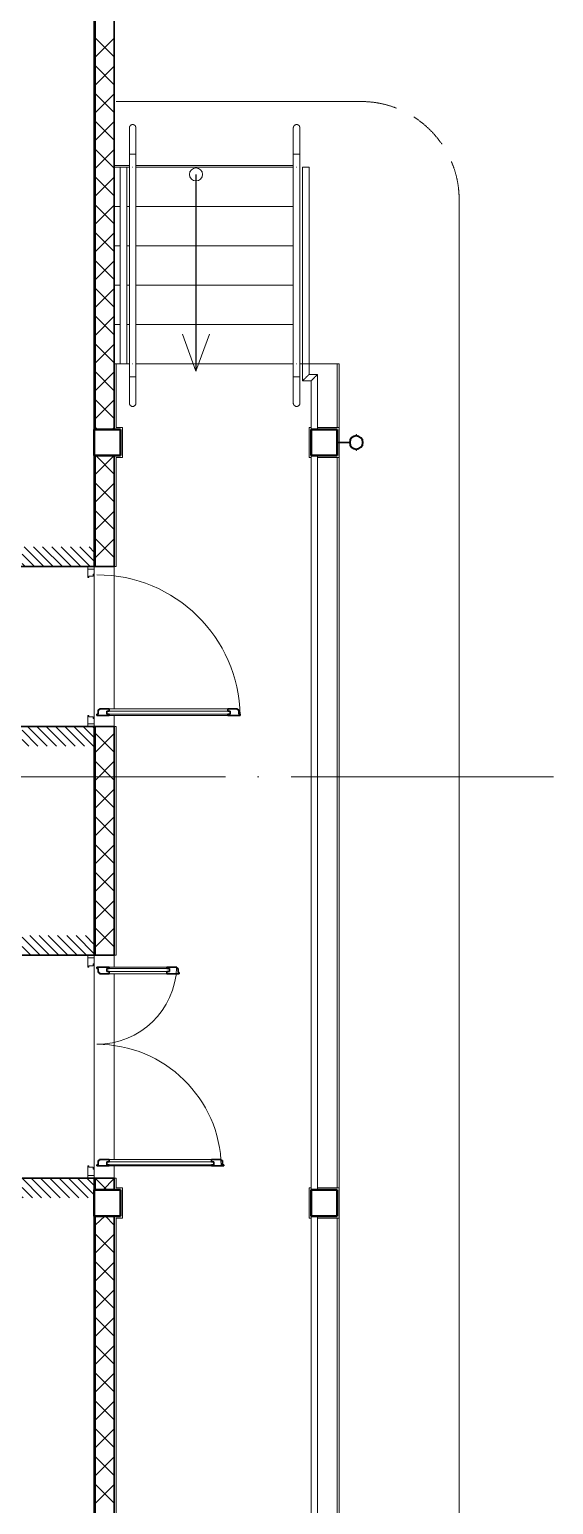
# Model space of a CAD drawing. Header units: millimetres. Extents: x -695119 to 412940, y -249585 to 622758.
# Drawn here: x 40148 to 44142, y 96785 to 108035 of the extents above; entities that cross this region are included whole.
import ezdxf

# ---------------------------------------------------------------- set-up
doc = ezdxf.new("R2010")
doc.units = ezdxf.units.MM
for name, pattern in [('ADSK_Линия сетки', [25, 20, -2.5, 0, -2.5]), ('ADSK_Сверху', [450, 300, -150]), ('ADSK_Штриховая_ш2 п1_5', [4.5, 3, -1.5])]:
    doc.linetypes.add(name, pattern=pattern)
for name, color, linetype, lineweight in [('Аннотация', 252, 'Continuous', 18), ('Двери', 8, 'Continuous', 9), ('Лестницы', 8, 'Continuous', 9), ('Линии', 7, 'Continuous', 9), ('Несущие колонны', 252, 'Continuous', 18), ('Обобщенные модели', 8, 'Continuous', 18), ('Ограждение', 8, 'Continuous', 9), ('Оси', 252, 'Continuous', 9), ('Перекрытие', 252, 'Continuous', 18), ('Стены внутренние', 252, 'Continuous', 18), ('Стены наружные', 252, 'Continuous', 18), ('Стены штриховка', 7, 'Continuous', 9)]:
    doc.layers.add(name, color=color, linetype=linetype, lineweight=lineweight)
doc.layers.add('Двери открывание', color=7, linetype='Continuous', lineweight=9, true_color=0xc0c0c0)
doc.layers.add('Узлы', color=7, linetype='Continuous')

# ---------------------------------------------------------------- blocks, each defined once
blk = doc.blocks.new('1 этаж')
at = {"layer": 'Двери', "lineweight": 18, "true_color": 0x636466}
h = blk.add_hatch(dxfattribs=at)
h.set_pattern_fill('FP_2', color=251, angle=-90, style=0, pattern_type=2)
h.set_pattern_definition([(315, (-4582.8, 22278.27), (35.3553, 35.3553), [])])
h.paths.add_polyline_path([(-4858, 21393), (-4308, 21393), (-4308, 21543), (-4858, 21543)])
h.paths.add_polyline_path([(-4858, 22763), (-4308, 22763), (-4308, 22913), (-4858, 22913)])
h = blk.add_hatch(dxfattribs=at)
h.set_pattern_fill('FP_2', color=251, angle=-90, style=0, pattern_type=2)
h.set_pattern_definition([(315, (-4582.8, 19073.27), (35.3553, 35.3553), [])])
h.paths.add_polyline_path([(-4858, 17948), (-4308, 17948), (-4308, 18098), (-4858, 18098)])
h.paths.add_polyline_path([(-4343, 19798), (-4308, 19798), (-4308, 19948), (-4858, 19948), (-4858, 19798)])
at = {"layer": 'Обобщенные модели', "lineweight": 9, "true_color": 0x636466}
h = blk.add_hatch(dxfattribs=at)
h.set_pattern_fill('FP_7', color=251, style=0, pattern_type=2)
h.set_pattern_definition([(45, (-32121.82, 98), (-106.066, 106.066), [])])
h.paths.add_polyline_path([(-2311, 23658), (-2298, 23660), (-2286, 23665), (-2275, 23673), (-2268, 23683), (-2263, 23695), (-2261, 23708), (-2263, 23721), (-2268, 23733), (-2275, 23744), (-2286, 23752), (-2298, 23757), (-2311, 23758), (-2324, 23757), (-2336, 23752), (-2346, 23744), (-2354, 23733), (-2359, 23721), (-2361, 23708), (-2359, 23695), (-2354, 23683), (-2346, 23673), (-2336, 23665), (-2324, 23660)])
at = {"layer": 'Аннотация', "color": 251, "lineweight": 20, "true_color": 0x636466}
for q in [(-3635, 24535), (-3430, 24535)]:
    blk.add_line((-3533, 24253), q, dxfattribs=at)
blk.add_circle((-3533, 25753), 50, dxfattribs=at)
at = {"layer": 'Двери', "color": 251, "linetype": 'ADSK_Штриховая_ш2 п1_5', "true_color": 0x636466}
for p, q in [((-4308, 22763), (-4308, 22913)), ((-4858, 22763), (-4308, 22763)), ((-4308, 21543), (-4858, 21543)), ((-4308, 21393), (-4308, 21543)), ((-4308, 19798), (-4308, 19948)), ((-4858, 19798), (-4308, 19798)), ((-4308, 18098), (-4858, 18098)), ((-4308, 17948), (-4308, 18098))]:
    blk.add_line(p, q, dxfattribs=at)
at = {"layer": 'Двери', "color": 251, "true_color": 0x636466}
for p, q in [((-4308, 22763), (-4358, 22763)), ((-4358, 22763), (-4358, 22743)), ((-4358, 22743), (-4308, 22743)), ((-4308, 22743), (-4358, 22743)), ((-4358, 22743), (-4358, 22679)), ((-4308, 22743), (-4308, 22763)), ((-4308, 22704), (-4308, 22743)), ((-4358, 22679), (-4349, 22679)), ((-4349, 22679), (-4349, 22689)), ((-4349, 22689), (-4317, 22689)), ((-4317, 22689), (-4317, 22704)), ((-4317, 22704), (-4308, 22704)), ((-4349, 21627), (-4358, 21627)), ((-4358, 21627), (-4358, 21563)), ((-4349, 21617), (-4349, 21627)), ((-4317, 21617), (-4349, 21617)), ((-4317, 21602), (-4317, 21617)), ((-4308, 21602), (-4317, 21602)), ((-4308, 21563), (-4308, 21602)), ((-4212, 21660), (-3272, 21660)), ((-4212, 21636), (-4212, 21660)), ((-3272, 21636), (-4212, 21636)), ((-3290, 21677), (-4194, 21677)), ((-4194, 21627), (-3290, 21627)), ((-3272, 21660), (-3272, 21636)), ((-4308, 21563), (-4358, 21563)), ((-4358, 21563), (-4358, 21543)), ((-4358, 21563), (-4308, 21563)), ((-4358, 21543), (-4308, 21543)), ((-4308, 21543), (-4308, 21563)), ((-4308, 19798), (-4358, 19798)), ((-4358, 19798), (-4358, 19778)), ((-4358, 19778), (-4308, 19778)), ((-4308, 19778), (-4358, 19778)), ((-4358, 19778), (-4358, 19706)), ((-4358, 19706), (-4349, 19706)), ((-4349, 19706), (-4349, 19716)), ((-4349, 19716), (-4317, 19716)), ((-4317, 19716), (-4317, 19731)), ((-4317, 19731), (-4308, 19731)), ((-4308, 19778), (-4308, 19798)), ((-4308, 19731), (-4308, 19778)), ((-4212, 19697), (-4212, 19673)), ((-3736, 19697), (-4212, 19697)), ((-3754, 19706), (-4194, 19706)), ((-3736, 19673), (-3736, 19697)), ((-4212, 19673), (-3736, 19673)), ((-4194, 19656), (-3754, 19656)), ((-3414, 18240), (-4194, 18240)), ((-4349, 18190), (-4358, 18190)), ((-4358, 18190), (-4358, 18118)), ((-4308, 18118), (-4358, 18118)), ((-4358, 18118), (-4358, 18098)), ((-4358, 18118), (-4308, 18118)), ((-4349, 18180), (-4349, 18190)), ((-4317, 18180), (-4349, 18180)), ((-4317, 18165), (-4317, 18180)), ((-4308, 18165), (-4317, 18165)), ((-4308, 18118), (-4308, 18165)), ((-4308, 18098), (-4308, 18118)), ((-4212, 18223), (-3396, 18223)), ((-4212, 18199), (-4212, 18223)), ((-3396, 18199), (-4212, 18199)), ((-4194, 18190), (-3414, 18190)), ((-3396, 18223), (-3396, 18199)), ((-4358, 18098), (-4308, 18098))]:
    blk.add_line(p, q, dxfattribs=at)
at = {"layer": 'Двери', "color": 251, "lineweight": 30, "true_color": 0x636466}
for p, q in [((-4278, 21636), (-4288, 21636)), ((-4288, 21636), (-4288, 21627)), ((-4288, 21627), (-4194, 21627)), ((-4278, 21668), (-4278, 21636)), ((-4268, 21668), (-4278, 21668)), ((-4194, 21677), (-4268, 21677)), ((-4268, 21677), (-4268, 21668)), ((-4194, 21660), (-4212, 21660)), ((-4212, 21660), (-4212, 21636)), ((-4212, 21636), (-4194, 21636)), ((-4194, 21677), (-4194, 21660)), ((-4194, 21636), (-4194, 21627)), ((-3216, 21677), (-3290, 21677)), ((-3290, 21677), (-3290, 21660)), ((-3290, 21660), (-3272, 21660)), ((-3290, 21636), (-3290, 21627)), ((-3272, 21636), (-3290, 21636)), ((-3290, 21627), (-3196, 21627)), ((-3272, 21660), (-3272, 21636)), ((-3216, 21668), (-3216, 21677)), ((-3206, 21668), (-3216, 21668)), ((-3206, 21636), (-3206, 21668)), ((-3196, 21636), (-3206, 21636)), ((-3196, 21627), (-3196, 21636)), ((-4194, 19706), (-4288, 19706)), ((-4288, 19706), (-4288, 19697)), ((-4288, 19697), (-4278, 19697)), ((-4278, 19697), (-4278, 19665)), ((-4212, 19697), (-4194, 19697)), ((-4212, 19673), (-4212, 19697)), ((-4194, 19697), (-4194, 19706)), ((-3680, 19706), (-3754, 19706)), ((-3754, 19697), (-3754, 19706)), ((-3736, 19697), (-3754, 19697)), ((-3736, 19673), (-3736, 19697)), ((-3680, 19697), (-3680, 19706)), ((-3670, 19697), (-3680, 19697)), ((-3670, 19665), (-3670, 19697)), ((-4278, 19665), (-4268, 19665)), ((-4268, 19665), (-4268, 19656)), ((-4268, 19656), (-4194, 19656)), ((-4194, 19673), (-4212, 19673)), ((-4194, 19656), (-4194, 19673)), ((-3754, 19673), (-3736, 19673)), ((-3754, 19656), (-3754, 19673)), ((-3754, 19656), (-3660, 19656)), ((-3660, 19665), (-3670, 19665)), ((-3660, 19656), (-3660, 19665)), ((-4278, 18231), (-4278, 18199)), ((-4268, 18231), (-4278, 18231)), ((-4194, 18240), (-4268, 18240)), ((-4268, 18240), (-4268, 18231)), ((-4194, 18240), (-4194, 18223)), ((-3340, 18240), (-3414, 18240)), ((-3414, 18240), (-3414, 18223)), ((-3340, 18231), (-3340, 18240)), ((-3330, 18231), (-3340, 18231)), ((-3330, 18199), (-3330, 18231)), ((-4278, 18199), (-4288, 18199)), ((-4288, 18199), (-4288, 18190)), ((-4288, 18190), (-4194, 18190)), ((-4194, 18223), (-4212, 18223)), ((-4212, 18223), (-4212, 18199)), ((-4212, 18199), (-4194, 18199)), ((-4194, 18199), (-4194, 18190)), ((-3414, 18223), (-3396, 18223)), ((-3414, 18199), (-3414, 18190)), ((-3396, 18199), (-3414, 18199)), ((-3414, 18190), (-3320, 18190)), ((-3396, 18223), (-3396, 18199)), ((-3320, 18199), (-3330, 18199)), ((-3320, 18190), (-3320, 18199))]:
    blk.add_line(p, q, dxfattribs=at)
at = {"layer": 'Двери открывание', "color": 251, "true_color": 0x636466}
for centre, radius, start, end in [((-4288, 21607), 1092, 1.0494, 90), ((-4288, 19726), 608, 270, 358.1149), ((-4288, 18170), 948, 1.2089, 90)]:
    blk.add_arc(centre, radius, start, end, dxfattribs=at)
at = {"layer": 'Лестницы', "color": 251, "true_color": 0x636466}
for p, q in [((-4111, 25508), (-4156, 25508)), ((-4111, 25508), (-4156, 25508)), ((-4041, 25508), (-4061, 25508)), ((-4041, 25508), (-4061, 25508)), ((-2791, 25508), (-3991, 25508)), ((-2791, 25508), (-3991, 25508)), ((-4111, 25208), (-4156, 25208)), ((-4111, 25208), (-4156, 25208)), ((-4041, 25208), (-4061, 25208)), ((-4041, 25208), (-4061, 25208)), ((-2791, 25208), (-3991, 25208)), ((-2791, 25208), (-3991, 25208)), ((-4111, 24908), (-4156, 24908)), ((-4111, 24908), (-4156, 24908)), ((-4041, 24908), (-4061, 24908)), ((-4041, 24908), (-4061, 24908)), ((-2791, 24908), (-3991, 24908)), ((-2791, 24908), (-3991, 24908)), ((-4111, 24608), (-4156, 24608)), ((-4111, 24608), (-4156, 24608)), ((-4041, 24608), (-4061, 24608)), ((-4041, 24608), (-4061, 24608)), ((-2791, 24608), (-3991, 24608)), ((-2791, 24608), (-3991, 24608)), ((-4111, 24308), (-4141, 24308)), ((-4041, 24308), (-4061, 24308)), ((-2791, 24308), (-3991, 24308))]:
    blk.add_line(p, q, dxfattribs=at)
at = {"layer": 'Линии', "color": 251, "linetype": 'ADSK_Сверху', "ltscale": 100, "true_color": 0x636466}
for p, q in [((-2276, 26309), (-4141, 26309)), ((-1527, 10758), (-1527, 25560))]:
    blk.add_line(p, q, dxfattribs=at)
at = {"layer": 'Линии', "color": 251, "linetype": 'ADSK_Сверху', "true_color": 0x636466}
blk.add_arc((-2276, 25560), 749, 0, 90, dxfattribs=at)
at = {"layer": 'Несущие колонны', "color": 251, "lineweight": 40, "true_color": 0x636466}
for p, q in [((-4108, 23808), (-4308, 23808)), ((-4308, 23808), (-4308, 23608)), ((-4308, 23808), (-4108, 23808)), ((-4308, 23608), (-4308, 23808)), ((-4108, 23608), (-4108, 23808)), ((-4108, 23808), (-4108, 23608)), ((-2456, 23808), (-2656, 23808)), ((-2656, 23808), (-2656, 23608)), ((-2656, 23808), (-2456, 23808)), ((-2656, 23608), (-2656, 23808)), ((-2456, 23608), (-2456, 23808)), ((-2456, 23808), (-2456, 23608)), ((-4308, 23608), (-4108, 23608)), ((-4108, 23608), (-4308, 23608)), ((-2656, 23608), (-2456, 23608)), ((-2456, 23608), (-2656, 23608)), ((-4108, 18008), (-4308, 18008)), ((-4308, 18008), (-4308, 17808)), ((-4308, 18008), (-4108, 18008)), ((-4308, 17948), (-4308, 18008)), ((-4108, 17808), (-4108, 18008)), ((-4108, 18008), (-4108, 17808)), ((-2456, 18008), (-2656, 18008)), ((-2656, 18008), (-2656, 17808)), ((-2656, 18008), (-2456, 18008)), ((-2656, 17808), (-2656, 18008)), ((-2456, 17808), (-2456, 18008)), ((-2456, 18008), (-2456, 17808)), ((-4308, 17808), (-4308, 17948)), ((-4308, 17808), (-4108, 17808)), ((-4108, 17808), (-4308, 17808)), ((-2656, 17808), (-2456, 17808)), ((-2456, 17808), (-2656, 17808))]:
    blk.add_line(p, q, dxfattribs=at)
at = {"layer": 'Обобщенные модели', "color": 251, "true_color": 0x636466}
for p, q in [((-2310, 23770), (-2312, 23770)), ((-2312, 23770), (-2312, 23760)), ((-2310, 23770), (-2312, 23770)), ((-2312, 23770), (-2312, 23760)), ((-2310, 23770), (-2312, 23770)), ((-2312, 23770), (-2312, 23760)), ((-2310, 23770), (-2312, 23770)), ((-2312, 23770), (-2312, 23760)), ((-2312, 23758), (-2312, 23760)), ((-2310, 23758), (-2312, 23758)), ((-2310, 23760), (-2310, 23770)), ((-2310, 23760), (-2310, 23770)), ((-2310, 23760), (-2310, 23770)), ((-2310, 23760), (-2310, 23770)), ((-2310, 23760), (-2310, 23758)), ((-2363, 23712), (-2456, 23712)), ((-2456, 23705), (-2363, 23705)), ((-2363, 23709), (-2363, 23712)), ((-2363, 23705), (-2363, 23707)), ((-2312, 23656), (-2312, 23658)), ((-2312, 23658), (-2310, 23658)), ((-2312, 23656), (-2312, 23646)), ((-2312, 23656), (-2312, 23646)), ((-2312, 23656), (-2312, 23646)), ((-2312, 23656), (-2312, 23646)), ((-2312, 23646), (-2310, 23646)), ((-2312, 23646), (-2310, 23646)), ((-2312, 23646), (-2310, 23646)), ((-2312, 23646), (-2310, 23646)), ((-2310, 23658), (-2310, 23656)), ((-2310, 23646), (-2310, 23656)), ((-2310, 23646), (-2310, 23656)), ((-2310, 23646), (-2310, 23656)), ((-2310, 23646), (-2310, 23656))]:
    blk.add_line(p, q, dxfattribs=at)
for start, end in [(0, 180), (180, 0)]:
    blk.add_arc((-2311, 23708), 52, start, end, dxfattribs=at)
at = {"layer": 'Обобщенные модели', "color": 251, "lineweight": 40, "true_color": 0x636466}
for start, end in [(0, 180), (180, 0)]:
    blk.add_arc((-2311, 23708), 50, start, end, dxfattribs=at)
at = {"layer": 'Ограждение', "color": 251, "true_color": 0x636466}
for p, q in [((-4041, 25908), (-4041, 25808)), ((-3991, 25908), (-4041, 25908)), ((-4041, 25908), (-4041, 25808)), ((-4013, 25908), (-4018, 25908)), ((-4018, 25908), (-4016, 25908)), ((-4016, 25908), (-4013, 25908)), ((-3991, 25808), (-3991, 25908)), ((-3991, 25908), (-3991, 25808)), ((-2791, 25908), (-2791, 25808)), ((-2741, 25908), (-2791, 25908)), ((-2791, 25908), (-2791, 25808)), ((-2763, 25908), (-2768, 25908)), ((-2768, 25908), (-2766, 25908)), ((-2766, 25908), (-2763, 25908)), ((-2741, 25808), (-2741, 25908)), ((-2741, 25908), (-2741, 25808)), ((-4111, 25808), (-4061, 25808)), ((-4111, 25808), (-4111, 24308)), ((-4061, 25808), (-4061, 24308)), ((-4041, 25808), (-4041, 24308)), ((-4041, 25802), (-4041, 24302)), ((-3991, 25808), (-3991, 24308)), ((-3991, 24302), (-3991, 25802)), ((-2791, 25808), (-2791, 24308)), ((-2791, 25802), (-2791, 24302)), ((-2741, 25808), (-2741, 24308)), ((-2741, 24302), (-2741, 25802)), ((-2721, 25808), (-2671, 25808)), ((-2721, 25808), (-2721, 24308)), ((-2671, 25808), (-2671, 24308)), ((-4061, 24308), (-4111, 24308)), ((-4041, 24308), (-4041, 24208)), ((-4041, 24302), (-4041, 24208)), ((-3991, 24308), (-3991, 24208)), ((-3991, 24208), (-3991, 24302)), ((-2791, 24308), (-2791, 24208)), ((-2791, 24302), (-2791, 24208)), ((-2741, 24308), (-2741, 24208)), ((-2741, 24208), (-2741, 24302)), ((-2721, 24308), (-2721, 24178)), ((-2671, 24308), (-2721, 24308)), ((-2671, 24228), (-2671, 24308)), ((-3991, 24208), (-4041, 24208)), ((-4018, 24208), (-4013, 24208)), ((-4016, 24208), (-4018, 24208)), ((-4013, 24208), (-4016, 24208)), ((-2741, 24208), (-2791, 24208)), ((-2768, 24208), (-2763, 24208)), ((-2766, 24208), (-2768, 24208)), ((-2763, 24208), (-2766, 24208)), ((-2606, 24228), (-2671, 24228)), ((-2606, 23808), (-2606, 24228)), ((-2721, 24178), (-2656, 24178)), ((-2656, 24178), (-2656, 23808)), ((-2656, 23608), (-2656, 18008)), ((-2606, 18008), (-2606, 23608)), ((-2656, 17808), (-2656, 13288)), ((-2606, 13288), (-2606, 17808))]:
    blk.add_line(p, q, dxfattribs=at)
at = {"layer": 'Ограждение', "color": 251, "true_color": 0x636466, "flags": 128}
for points in [[(-4041, 26108), (-4041, 26109), (-4041, 26110), (-4041, 26111), (-4040, 26112), (-4040, 26113), (-4040, 26114), (-4040, 26115), (-4040, 26116), (-4039, 26117), (-4039, 26118), (-4038, 26119), (-4038, 26120), (-4037, 26121), (-4037, 26122), (-4036, 26122), (-4036, 26123), (-4035, 26124), (-4035, 26125), (-4034, 26125), (-4033, 26126), (-4032, 26127), (-4032, 26128), (-4031, 26128), (-4030, 26129), (-4029, 26129), (-4028, 26130), (-4028, 26130), (-4027, 26131), (-4026, 26131), (-4025, 26132), (-4024, 26132), (-4023, 26132), (-4022, 26132), (-4021, 26133), (-4020, 26133), (-4019, 26133), (-4018, 26133), (-4017, 26133), (-4016, 26133), (-4016, 26133)], [(-4041, 25908), (-4041, 25916), (-4041, 25924), (-4041, 25932), (-4041, 25940), (-4041, 25948), (-4041, 25956), (-4041, 25964), (-4041, 25971), (-4041, 25979), (-4041, 25986), (-4041, 25993), (-4041, 26001), (-4041, 26008), (-4041, 26015), (-4041, 26021), (-4041, 26028), (-4041, 26034), (-4041, 26040), (-4041, 26046), (-4041, 26052), (-4041, 26057), (-4041, 26062), (-4041, 26067), (-4041, 26072), (-4041, 26077), (-4041, 26081), (-4041, 26085), (-4041, 26088), (-4041, 26092), (-4041, 26095), (-4041, 26097), (-4041, 26100), (-4041, 26102), (-4041, 26104), (-4041, 26105), (-4041, 26107), (-4041, 26107), (-4041, 26108), (-4041, 26108), (-4041, 26108)], [(-4041, 26108), (-4041, 26108), (-4041, 26108), (-4041, 26107), (-4041, 26106), (-4041, 26104), (-4041, 26103), (-4041, 26100), (-4041, 26098), (-4041, 26095), (-4041, 26092), (-4041, 26089), (-4041, 26086), (-4041, 26082), (-4041, 26078), (-4041, 26073), (-4041, 26069), (-4041, 26064), (-4041, 26059), (-4041, 26053), (-4041, 26048), (-4041, 26042), (-4041, 26036), (-4041, 26029), (-4041, 26023), (-4041, 26016), (-4041, 26010), (-4041, 26003), (-4041, 25995), (-4041, 25988), (-4041, 25981), (-4041, 25973), (-4041, 25966), (-4041, 25958), (-4041, 25950), (-4041, 25942), (-4041, 25934), (-4041, 25926), (-4041, 25918), (-4041, 25910), (-4041, 25908)], [(-4016, 26133), (-4015, 26133), (-4014, 26133), (-4013, 26133), (-4012, 26133), (-4011, 26133), (-4010, 26133), (-4009, 26132), (-4008, 26132), (-4007, 26132), (-4006, 26131), (-4005, 26131), (-4004, 26130), (-4003, 26130), (-4003, 26129), (-4002, 26129), (-4001, 26128), (-4000, 26128), (-3999, 26127), (-3999, 26126), (-3998, 26126), (-3997, 26125), (-3997, 26124), (-3996, 26123), (-3995, 26123), (-3995, 26122), (-3994, 26121), (-3994, 26120), (-3993, 26119), (-3993, 26118), (-3993, 26117), (-3992, 26116), (-3992, 26115), (-3992, 26114), (-3991, 26113), (-3991, 26113), (-3991, 26112), (-3991, 26111), (-3991, 26110), (-3991, 26109), (-3991, 26108)], [(-3991, 25908), (-3991, 25916), (-3991, 25924), (-3991, 25932), (-3991, 25940), (-3991, 25948), (-3991, 25956), (-3991, 25964), (-3991, 25971), (-3991, 25979), (-3991, 25986), (-3991, 25993), (-3991, 26001), (-3991, 26008), (-3991, 26015), (-3991, 26021), (-3991, 26028), (-3991, 26034), (-3991, 26040), (-3991, 26046), (-3991, 26052), (-3991, 26057), (-3991, 26062), (-3991, 26067), (-3991, 26072), (-3991, 26077), (-3991, 26081), (-3991, 26085), (-3991, 26088), (-3991, 26092), (-3991, 26095), (-3991, 26097), (-3991, 26100), (-3991, 26102), (-3991, 26104), (-3991, 26105), (-3991, 26107), (-3991, 26107), (-3991, 26108), (-3991, 26108), (-3991, 26108)], [(-3991, 26108), (-3991, 26108), (-3991, 26108), (-3991, 26107), (-3991, 26106), (-3991, 26104), (-3991, 26103), (-3991, 26100), (-3991, 26098), (-3991, 26095), (-3991, 26092), (-3991, 26089), (-3991, 26086), (-3991, 26082), (-3991, 26078), (-3991, 26073), (-3991, 26069), (-3991, 26064), (-3991, 26059), (-3991, 26053), (-3991, 26048), (-3991, 26042), (-3991, 26036), (-3991, 26029), (-3991, 26023), (-3991, 26016), (-3991, 26010), (-3991, 26003), (-3991, 25995), (-3991, 25988), (-3991, 25981), (-3991, 25973), (-3991, 25966), (-3991, 25958), (-3991, 25950), (-3991, 25942), (-3991, 25934), (-3991, 25926), (-3991, 25918), (-3991, 25910), (-3991, 25908)], [(-2791, 26108), (-2791, 26109), (-2791, 26110), (-2791, 26111), (-2790, 26112), (-2790, 26113), (-2790, 26114), (-2790, 26115), (-2790, 26116), (-2789, 26117), (-2789, 26118), (-2788, 26119), (-2788, 26120), (-2787, 26121), (-2787, 26122), (-2786, 26122), (-2786, 26123), (-2785, 26124), (-2785, 26125), (-2784, 26125), (-2783, 26126), (-2782, 26127), (-2782, 26128), (-2781, 26128), (-2780, 26129), (-2779, 26129), (-2778, 26130), (-2778, 26130), (-2777, 26131), (-2776, 26131), (-2775, 26132), (-2774, 26132), (-2773, 26132), (-2772, 26132), (-2771, 26133), (-2770, 26133), (-2769, 26133), (-2768, 26133), (-2767, 26133), (-2766, 26133), (-2766, 26133)], [(-2791, 25908), (-2791, 25916), (-2791, 25924), (-2791, 25932), (-2791, 25940), (-2791, 25948), (-2791, 25956), (-2791, 25964), (-2791, 25971), (-2791, 25979), (-2791, 25986), (-2791, 25993), (-2791, 26001), (-2791, 26008), (-2791, 26015), (-2791, 26021), (-2791, 26028), (-2791, 26034), (-2791, 26040), (-2791, 26046), (-2791, 26052), (-2791, 26057), (-2791, 26062), (-2791, 26067), (-2791, 26072), (-2791, 26077), (-2791, 26081), (-2791, 26085), (-2791, 26088), (-2791, 26092), (-2791, 26095), (-2791, 26097), (-2791, 26100), (-2791, 26102), (-2791, 26104), (-2791, 26105), (-2791, 26107), (-2791, 26107), (-2791, 26108), (-2791, 26108), (-2791, 26108)], [(-2791, 26108), (-2791, 26108), (-2791, 26108), (-2791, 26107), (-2791, 26106), (-2791, 26104), (-2791, 26103), (-2791, 26100), (-2791, 26098), (-2791, 26095), (-2791, 26092), (-2791, 26089), (-2791, 26086), (-2791, 26082), (-2791, 26078), (-2791, 26073), (-2791, 26069), (-2791, 26064), (-2791, 26059), (-2791, 26053), (-2791, 26048), (-2791, 26042), (-2791, 26036), (-2791, 26029), (-2791, 26023), (-2791, 26016), (-2791, 26010), (-2791, 26003), (-2791, 25995), (-2791, 25988), (-2791, 25981), (-2791, 25973), (-2791, 25966), (-2791, 25958), (-2791, 25950), (-2791, 25942), (-2791, 25934), (-2791, 25926), (-2791, 25918), (-2791, 25910), (-2791, 25908)], [(-2766, 26133), (-2765, 26133), (-2764, 26133), (-2763, 26133), (-2762, 26133), (-2761, 26133), (-2760, 26133), (-2759, 26132), (-2758, 26132), (-2757, 26132), (-2756, 26131), (-2755, 26131), (-2754, 26130), (-2753, 26130), (-2753, 26129), (-2752, 26129), (-2751, 26128), (-2750, 26128), (-2749, 26127), (-2749, 26126), (-2748, 26126), (-2747, 26125), (-2747, 26124), (-2746, 26123), (-2745, 26123), (-2745, 26122), (-2744, 26121), (-2744, 26120), (-2743, 26119), (-2743, 26118), (-2743, 26117), (-2742, 26116), (-2742, 26115), (-2742, 26114), (-2741, 26113), (-2741, 26113), (-2741, 26112), (-2741, 26111), (-2741, 26110), (-2741, 26109), (-2741, 26108)], [(-2741, 25908), (-2741, 25916), (-2741, 25924), (-2741, 25932), (-2741, 25940), (-2741, 25948), (-2741, 25956), (-2741, 25964), (-2741, 25971), (-2741, 25979), (-2741, 25986), (-2741, 25993), (-2741, 26001), (-2741, 26008), (-2741, 26015), (-2741, 26021), (-2741, 26028), (-2741, 26034), (-2741, 26040), (-2741, 26046), (-2741, 26052), (-2741, 26057), (-2741, 26062), (-2741, 26067), (-2741, 26072), (-2741, 26077), (-2741, 26081), (-2741, 26085), (-2741, 26088), (-2741, 26092), (-2741, 26095), (-2741, 26097), (-2741, 26100), (-2741, 26102), (-2741, 26104), (-2741, 26105), (-2741, 26107), (-2741, 26107), (-2741, 26108), (-2741, 26108), (-2741, 26108)], [(-2741, 26108), (-2741, 26108), (-2741, 26108), (-2741, 26107), (-2741, 26106), (-2741, 26104), (-2741, 26103), (-2741, 26100), (-2741, 26098), (-2741, 26095), (-2741, 26092), (-2741, 26089), (-2741, 26086), (-2741, 26082), (-2741, 26078), (-2741, 26073), (-2741, 26069), (-2741, 26064), (-2741, 26059), (-2741, 26053), (-2741, 26048), (-2741, 26042), (-2741, 26036), (-2741, 26029), (-2741, 26023), (-2741, 26016), (-2741, 26010), (-2741, 26003), (-2741, 25995), (-2741, 25988), (-2741, 25981), (-2741, 25973), (-2741, 25966), (-2741, 25958), (-2741, 25950), (-2741, 25942), (-2741, 25934), (-2741, 25926), (-2741, 25918), (-2741, 25910), (-2741, 25908)], [(-4041, 24208), (-4041, 24200), (-4041, 24192), (-4041, 24184), (-4041, 24176), (-4041, 24169), (-4041, 24161), (-4041, 24153), (-4041, 24145), (-4041, 24138), (-4041, 24130), (-4041, 24123), (-4041, 24116), (-4041, 24109), (-4041, 24102), (-4041, 24095), (-4041, 24089), (-4041, 24083), (-4041, 24076), (-4041, 24070), (-4041, 24065), (-4041, 24059), (-4041, 24054), (-4041, 24049), (-4041, 24044), (-4041, 24040), (-4041, 24036), (-4041, 24032), (-4041, 24028), (-4041, 24025), (-4041, 24022), (-4041, 24019), (-4041, 24017), (-4041, 24015), (-4041, 24013), (-4041, 24011), (-4041, 24010), (-4041, 24009), (-4041, 24009), (-4041, 24008), (-4041, 24008)], [(-4041, 24008), (-4041, 24008), (-4041, 24009), (-4041, 24010), (-4041, 24011), (-4041, 24012), (-4041, 24014), (-4041, 24016), (-4041, 24018), (-4041, 24021), (-4041, 24024), (-4041, 24027), (-4041, 24031), (-4041, 24035), (-4041, 24039), (-4041, 24043), (-4041, 24048), (-4041, 24053), (-4041, 24058), (-4041, 24063), (-4041, 24069), (-4041, 24075), (-4041, 24081), (-4041, 24087), (-4041, 24094), (-4041, 24100), (-4041, 24107), (-4041, 24114), (-4041, 24121), (-4041, 24128), (-4041, 24136), (-4041, 24143), (-4041, 24151), (-4041, 24159), (-4041, 24166), (-4041, 24174), (-4041, 24182), (-4041, 24190), (-4041, 24198), (-4041, 24206), (-4041, 24208)], [(-3991, 24208), (-3991, 24200), (-3991, 24192), (-3991, 24184), (-3991, 24176), (-3991, 24169), (-3991, 24161), (-3991, 24153), (-3991, 24145), (-3991, 24138), (-3991, 24130), (-3991, 24123), (-3991, 24116), (-3991, 24109), (-3991, 24102), (-3991, 24095), (-3991, 24089), (-3991, 24083), (-3991, 24076), (-3991, 24070), (-3991, 24065), (-3991, 24059), (-3991, 24054), (-3991, 24049), (-3991, 24044), (-3991, 24040), (-3991, 24036), (-3991, 24032), (-3991, 24028), (-3991, 24025), (-3991, 24022), (-3991, 24019), (-3991, 24017), (-3991, 24015), (-3991, 24013), (-3991, 24011), (-3991, 24010), (-3991, 24009), (-3991, 24009), (-3991, 24008), (-3991, 24008)], [(-3991, 24008), (-3991, 24008), (-3991, 24009), (-3991, 24010), (-3991, 24011), (-3991, 24012), (-3991, 24014), (-3991, 24016), (-3991, 24018), (-3991, 24021), (-3991, 24024), (-3991, 24027), (-3991, 24031), (-3991, 24035), (-3991, 24039), (-3991, 24043), (-3991, 24048), (-3991, 24053), (-3991, 24058), (-3991, 24063), (-3991, 24069), (-3991, 24075), (-3991, 24081), (-3991, 24087), (-3991, 24094), (-3991, 24100), (-3991, 24107), (-3991, 24114), (-3991, 24121), (-3991, 24128), (-3991, 24136), (-3991, 24143), (-3991, 24151), (-3991, 24159), (-3991, 24166), (-3991, 24174), (-3991, 24182), (-3991, 24190), (-3991, 24198), (-3991, 24206), (-3991, 24208)], [(-2791, 24208), (-2791, 24200), (-2791, 24192), (-2791, 24184), (-2791, 24176), (-2791, 24169), (-2791, 24161), (-2791, 24153), (-2791, 24145), (-2791, 24138), (-2791, 24130), (-2791, 24123), (-2791, 24116), (-2791, 24109), (-2791, 24102), (-2791, 24095), (-2791, 24089), (-2791, 24083), (-2791, 24076), (-2791, 24070), (-2791, 24065), (-2791, 24059), (-2791, 24054), (-2791, 24049), (-2791, 24044), (-2791, 24040), (-2791, 24036), (-2791, 24032), (-2791, 24028), (-2791, 24025), (-2791, 24022), (-2791, 24019), (-2791, 24017), (-2791, 24015), (-2791, 24013), (-2791, 24011), (-2791, 24010), (-2791, 24009), (-2791, 24009), (-2791, 24008), (-2791, 24008)], [(-2791, 24008), (-2791, 24008), (-2791, 24009), (-2791, 24010), (-2791, 24011), (-2791, 24012), (-2791, 24014), (-2791, 24016), (-2791, 24018), (-2791, 24021), (-2791, 24024), (-2791, 24027), (-2791, 24031), (-2791, 24035), (-2791, 24039), (-2791, 24043), (-2791, 24048), (-2791, 24053), (-2791, 24058), (-2791, 24063), (-2791, 24069), (-2791, 24075), (-2791, 24081), (-2791, 24087), (-2791, 24094), (-2791, 24100), (-2791, 24107), (-2791, 24114), (-2791, 24121), (-2791, 24128), (-2791, 24136), (-2791, 24143), (-2791, 24151), (-2791, 24159), (-2791, 24166), (-2791, 24174), (-2791, 24182), (-2791, 24190), (-2791, 24198), (-2791, 24206), (-2791, 24208)], [(-2741, 24208), (-2741, 24200), (-2741, 24192), (-2741, 24184), (-2741, 24176), (-2741, 24169), (-2741, 24161), (-2741, 24153), (-2741, 24145), (-2741, 24138), (-2741, 24130), (-2741, 24123), (-2741, 24116), (-2741, 24109), (-2741, 24102), (-2741, 24095), (-2741, 24089), (-2741, 24083), (-2741, 24076), (-2741, 24070), (-2741, 24065), (-2741, 24059), (-2741, 24054), (-2741, 24049), (-2741, 24044), (-2741, 24040), (-2741, 24036), (-2741, 24032), (-2741, 24028), (-2741, 24025), (-2741, 24022), (-2741, 24019), (-2741, 24017), (-2741, 24015), (-2741, 24013), (-2741, 24011), (-2741, 24010), (-2741, 24009), (-2741, 24009), (-2741, 24008), (-2741, 24008)], [(-2741, 24008), (-2741, 24008), (-2741, 24009), (-2741, 24010), (-2741, 24011), (-2741, 24012), (-2741, 24014), (-2741, 24016), (-2741, 24018), (-2741, 24021), (-2741, 24024), (-2741, 24027), (-2741, 24031), (-2741, 24035), (-2741, 24039), (-2741, 24043), (-2741, 24048), (-2741, 24053), (-2741, 24058), (-2741, 24063), (-2741, 24069), (-2741, 24075), (-2741, 24081), (-2741, 24087), (-2741, 24094), (-2741, 24100), (-2741, 24107), (-2741, 24114), (-2741, 24121), (-2741, 24128), (-2741, 24136), (-2741, 24143), (-2741, 24151), (-2741, 24159), (-2741, 24166), (-2741, 24174), (-2741, 24182), (-2741, 24190), (-2741, 24198), (-2741, 24206), (-2741, 24208)], [(-4016, 23983), (-4017, 23983), (-4018, 23983), (-4019, 23983), (-4020, 23984), (-4021, 23984), (-4022, 23984), (-4023, 23984), (-4024, 23985), (-4025, 23985), (-4026, 23985), (-4026, 23986), (-4027, 23986), (-4028, 23987), (-4029, 23987), (-4030, 23988), (-4031, 23988), (-4032, 23989), (-4032, 23989), (-4033, 23990), (-4034, 23991), (-4034, 23992), (-4035, 23992), (-4036, 23993), (-4036, 23994), (-4037, 23995), (-4037, 23996), (-4038, 23996), (-4038, 23997), (-4039, 23998), (-4039, 23999), (-4039, 24000), (-4040, 24001), (-4040, 24002), (-4040, 24003), (-4040, 24004), (-4041, 24005), (-4041, 24006), (-4041, 24007), (-4041, 24008), (-4041, 24008)], [(-3991, 24008), (-3991, 24007), (-3991, 24006), (-3991, 24005), (-3991, 24004), (-3991, 24003), (-3992, 24002), (-3992, 24001), (-3992, 24000), (-3992, 23999), (-3993, 23999), (-3993, 23998), (-3994, 23997), (-3994, 23996), (-3995, 23995), (-3995, 23994), (-3996, 23993), (-3996, 23993), (-3997, 23992), (-3998, 23991), (-3998, 23990), (-3999, 23990), (-4000, 23989), (-4001, 23988), (-4001, 23988), (-4002, 23987), (-4003, 23987), (-4004, 23986), (-4005, 23986), (-4006, 23985), (-4007, 23985), (-4008, 23985), (-4009, 23984), (-4010, 23984), (-4011, 23984), (-4012, 23984), (-4013, 23983), (-4014, 23983), (-4015, 23983), (-4016, 23983), (-4016, 23983)], [(-2766, 23983), (-2767, 23983), (-2768, 23983), (-2769, 23983), (-2770, 23984), (-2771, 23984), (-2772, 23984), (-2773, 23984), (-2774, 23985), (-2775, 23985), (-2776, 23985), (-2776, 23986), (-2777, 23986), (-2778, 23987), (-2779, 23987), (-2780, 23988), (-2781, 23988), (-2782, 23989), (-2782, 23989), (-2783, 23990), (-2784, 23991), (-2784, 23992), (-2785, 23992), (-2786, 23993), (-2786, 23994), (-2787, 23995), (-2787, 23996), (-2788, 23996), (-2788, 23997), (-2789, 23998), (-2789, 23999), (-2789, 24000), (-2790, 24001), (-2790, 24002), (-2790, 24003), (-2790, 24004), (-2791, 24005), (-2791, 24006), (-2791, 24007), (-2791, 24008), (-2791, 24008)], [(-2741, 24008), (-2741, 24007), (-2741, 24006), (-2741, 24005), (-2741, 24004), (-2741, 24003), (-2742, 24002), (-2742, 24001), (-2742, 24000), (-2742, 23999), (-2743, 23999), (-2743, 23998), (-2744, 23997), (-2744, 23996), (-2745, 23995), (-2745, 23994), (-2746, 23993), (-2746, 23993), (-2747, 23992), (-2748, 23991), (-2748, 23990), (-2749, 23990), (-2750, 23989), (-2751, 23988), (-2751, 23988), (-2752, 23987), (-2753, 23987), (-2754, 23986), (-2755, 23986), (-2756, 23985), (-2757, 23985), (-2758, 23985), (-2759, 23984), (-2760, 23984), (-2761, 23984), (-2762, 23984), (-2763, 23983), (-2764, 23983), (-2765, 23983), (-2766, 23983), (-2766, 23983)]]:
    blk.add_lwpolyline(points, dxfattribs=at)
at = {"layer": 'Ограждение', "color": 251, "true_color": 0x636466}
for points in [[(-4018, 25808), (-4017, 25808), (-4016, 25808), (-4014, 25808), (-4014, 25808)], [(-2764, 25808), (-2764, 25808), (-2766, 25808), (-2767, 25808), (-2768, 25808)], [(-4018, 24308), (-4017, 24308), (-4016, 24308), (-4014, 24308), (-4014, 24308)], [(-2768, 24308), (-2767, 24308), (-2766, 24308), (-2764, 24308), (-2764, 24308)]]:
    blk.add_open_spline(points, degree=3, dxfattribs=at)
for points, knots in [([(-2721, 24178), (-2721, 24178), (-2720, 24179), (-2719, 24180), (-2718, 24182), (-2716, 24183), (-2715, 24184), (-2713, 24186), (-2711, 24188), (-2709, 24190), (-2707, 24192), (-2705, 24194), (-2704, 24195), (-2702, 24197), (-2701, 24198), (-2699, 24200), (-2697, 24202), (-2696, 24203), (-2694, 24205), (-2693, 24207), (-2691, 24208), (-2689, 24210), (-2688, 24211), (-2686, 24213), (-2685, 24214), (-2683, 24216), (-2682, 24217), (-2680, 24219), (-2678, 24221), (-2677, 24222), (-2676, 24223), (-2674, 24225), (-2673, 24226), (-2671, 24228), (-2671, 24228), (-2671, 24228)], [0, 0, 0, 0, 0.083333, 0.125, 0.166667, 0.208333, 0.229167, 0.25, 0.291667, 0.333333, 0.354167, 0.375, 0.395833, 0.416667, 0.4375, 0.458333, 0.479167, 0.5, 0.520833, 0.541667, 0.5625, 0.583333, 0.604167, 0.625, 0.645833, 0.666667, 0.6875, 0.708333, 0.75, 0.770833, 0.791667, 0.833333, 0.875, 0.916667, 1, 1, 1, 1]), ([(-2606, 24228), (-2606, 24228), (-2606, 24228), (-2608, 24226), (-2609, 24225), (-2611, 24223), (-2612, 24222), (-2613, 24221), (-2615, 24219), (-2617, 24217), (-2618, 24216), (-2620, 24214), (-2621, 24213), (-2623, 24211), (-2624, 24210), (-2626, 24208), (-2628, 24207), (-2629, 24205), (-2631, 24203), (-2632, 24202), (-2634, 24200), (-2636, 24198), (-2637, 24197), (-2639, 24195), (-2640, 24194), (-2642, 24192), (-2643, 24191), (-2645, 24189), (-2646, 24188), (-2648, 24186), (-2650, 24184), (-2651, 24183), (-2653, 24182), (-2654, 24180), (-2655, 24179), (-2656, 24178), (-2656, 24178)], [-1, -1, -1, -1, -0.916667, -0.875, -0.833333, -0.791667, -0.770833, -0.75, -0.708333, -0.6875, -0.666667, -0.645833, -0.625, -0.604167, -0.583333, -0.5625, -0.541667, -0.520833, -0.5, -0.479167, -0.458333, -0.4375, -0.416667, -0.395833, -0.375, -0.354167, -0.333333, -0.3125, -0.291667, -0.25, -0.229167, -0.208333, -0.166667, -0.125, -0.083333, 0, 0, 0, 0])]:
    blk.add_open_spline(points, degree=3, knots=knots, dxfattribs=at)
at = {"layer": 'Оси', "color": 251, "linetype": 'ADSK_Линия сетки', "ltscale": 100, "true_color": 0x636466}
blk.add_line((-808, 21158), (-72530, 21158), dxfattribs=at)
at = {"layer": 'Перекрытие', "color": 251, "ltscale": 100, "true_color": 0x636466}
for p, q in [((-4111, 24308), (-4141, 24308)), ((-4041, 24308), (-4061, 24308)), ((-2791, 24308), (-3991, 24308)), ((-2721, 24308), (-2741, 24308)), ((-2456, 24308), (-2671, 24308)), ((-2456, 23823), (-2456, 24308)), ((-2456, 18023), (-2456, 23593)), ((-2456, 13303), (-2456, 17793))]:
    blk.add_line(p, q, dxfattribs=at)
at = {"layer": 'Стены внутренние', "color": 251, "lineweight": 30, "true_color": 0x636466}
for p, q in [((-4156, 27560), (-4156, 23808)), ((-4308, 22763), (-4308, 27408)), ((-4156, 23608), (-4156, 22763)), ((-4958, 22763), (-4308, 22763)), ((-4156, 22763), (-4298, 22763)), ((-4308, 21543), (-4958, 21543)), ((-4308, 19798), (-4308, 21543)), ((-4156, 21543), (-4298, 21543)), ((-4156, 21543), (-4156, 19798)), ((-4858, 19798), (-4308, 19798)), ((-4156, 19798), (-4298, 19798)), ((-4308, 18098), (-4858, 18098)), ((-4308, 14908), (-4308, 18098)), ((-4156, 18098), (-4298, 18098)), ((-4156, 18008), (-4156, 18098)), ((-4156, 14756), (-4156, 17808))]:
    blk.add_line(p, q, dxfattribs=at)
at = {"layer": 'Стены внутренние', "color": 251, "linetype": 'Continuous', "lineweight": 9, "true_color": 0x636466}
for p, q in [((-4158, 26652), (-4298, 26792)), ((-4298, 26649), (-4158, 26789)), ((-4158, 26819), (-4156, 26819)), ((-4158, 26440), (-4298, 26580)), ((-4298, 26437), (-4158, 26577)), ((-4158, 26228), (-4298, 26368)), ((-4298, 26225), (-4158, 26365)), ((-4158, 26016), (-4298, 26156)), ((-4298, 26013), (-4158, 26153)), ((-4158, 26209), (-4156, 26209)), ((-4158, 26006), (-4156, 26006)), ((-4158, 25803), (-4298, 25943)), ((-4298, 25801), (-4158, 25941)), ((-4158, 25591), (-4298, 25731)), ((-4298, 25589), (-4158, 25729)), ((-4156, 25736), (-4158, 25739)), ((-4158, 25701), (-4156, 25701)), ((-4158, 25379), (-4298, 25519)), ((-4298, 25376), (-4158, 25516)), ((-4158, 25167), (-4298, 25307)), ((-4298, 25164), (-4158, 25304)), ((-4158, 24955), (-4298, 25095)), ((-4298, 24952), (-4158, 25092)), ((-4158, 25092), (-4156, 25092)), ((-4158, 24743), (-4298, 24883)), ((-4298, 24740), (-4158, 24880)), ((-4158, 24888), (-4156, 24888)), ((-4158, 24531), (-4298, 24671)), ((-4298, 24528), (-4158, 24668)), ((-4158, 24584), (-4156, 24584)), ((-4158, 24318), (-4298, 24458)), ((-4298, 24316), (-4158, 24456)), ((-4158, 24106), (-4298, 24246)), ((-4298, 24104), (-4158, 24244)), ((-4158, 23894), (-4298, 24034)), ((-4298, 23892), (-4158, 24032)), ((-4158, 23974), (-4156, 23974)), ((-4156, 23851), (-4158, 23848)), ((-4284, 23808), (-4298, 23822)), ((-4169, 23808), (-4158, 23819)), ((-4298, 23467), (-4158, 23607)), ((-4158, 23470), (-4296, 23608)), ((-4158, 23466), (-4156, 23466)), ((-4158, 23258), (-4298, 23398)), ((-4298, 23255), (-4158, 23395)), ((-4158, 23046), (-4298, 23186)), ((-4298, 23043), (-4158, 23183)), ((-4158, 22834), (-4298, 22974)), ((-4298, 22831), (-4158, 22971)), ((-4156, 23038), (-4158, 23035)), ((-4158, 22856), (-4156, 22856)), ((-4158, 21349), (-4298, 21489)), ((-4158, 21536), (-4156, 21536)), ((-4298, 21346), (-4158, 21486)), ((-4158, 21136), (-4298, 21276)), ((-4298, 21134), (-4158, 21274)), ((-4158, 21231), (-4156, 21231)), ((-4158, 20924), (-4298, 21064)), ((-4298, 20922), (-4158, 21062)), ((-4158, 20712), (-4298, 20852)), ((-4298, 20710), (-4158, 20850)), ((-4156, 20803), (-4158, 20800)), ((-4158, 20500), (-4298, 20640)), ((-4298, 20497), (-4158, 20637)), ((-4158, 20621), (-4156, 20621)), ((-4158, 20288), (-4298, 20428)), ((-4298, 20285), (-4158, 20425)), ((-4158, 20418), (-4156, 20418)), ((-4158, 20076), (-4298, 20216)), ((-4298, 20073), (-4158, 20213)), ((-4158, 20113), (-4156, 20113)), ((-4158, 19864), (-4298, 20004)), ((-4298, 19861), (-4158, 20001)), ((-4156, 19844), (-4158, 19846)), ((-4212, 18008), (-4298, 18094)), ((-4241, 18008), (-4158, 18092)), ((-4298, 17740), (-4229, 17808)), ((-4158, 17742), (-4224, 17808)), ((-4158, 17530), (-4298, 17670)), ((-4298, 17528), (-4158, 17668)), ((-4158, 17318), (-4298, 17458)), ((-4298, 17315), (-4158, 17455)), ((-4156, 17405), (-4158, 17408)), ((-4158, 17106), (-4298, 17246)), ((-4298, 17103), (-4158, 17243)), ((-4158, 17268), (-4156, 17268)), ((-4156, 17146), (-4158, 17142)), ((-4158, 16894), (-4298, 17034)), ((-4298, 16891), (-4158, 17031)), ((-4158, 17065), (-4156, 17065)), ((-4158, 16682), (-4298, 16822)), ((-4298, 16679), (-4158, 16819)), ((-4158, 16760), (-4156, 16760)), ((-4158, 16470), (-4298, 16610)), ((-4298, 16467), (-4158, 16607)), ((-4158, 16257), (-4298, 16397)), ((-4298, 16255), (-4158, 16395)), ((-4158, 16045), (-4298, 16185)), ((-4298, 16043), (-4158, 16183)), ((-4158, 16151), (-4156, 16151)), ((-4158, 15833), (-4298, 15973)), ((-4298, 15830), (-4158, 15970)), ((-4158, 15948), (-4156, 15948)), ((-4158, 15621), (-4298, 15761)), ((-4298, 15618), (-4158, 15758)), ((-4158, 15643), (-4156, 15643))]:
    blk.add_line(p, q, dxfattribs=at)
at = {"layer": 'Стены внутренние', "color": 251, "true_color": 0x636466}
for p, q in [((-4156, 22763), (-4156, 21677)), ((-4308, 22704), (-4308, 21602)), ((-4156, 21627), (-4156, 21543)), ((-4308, 19731), (-4308, 18165)), ((-4156, 19798), (-4156, 19706)), ((-4156, 19656), (-4156, 18240)), ((-4156, 18190), (-4156, 18098))]:
    blk.add_line(p, q, dxfattribs=at)
at = {"layer": 'Стены наружные', "color": 251, "linetype": 'Continuous', "lineweight": 9, "true_color": 0x636466}
for p, q in [((-4298, 26798), (-4308, 26798)), ((-4298, 26698), (-4308, 26698)), ((-4298, 26598), (-4308, 26598)), ((-4298, 26498), (-4308, 26498)), ((-4298, 26398), (-4308, 26398)), ((-4298, 26298), (-4308, 26298)), ((-4298, 26198), (-4308, 26198)), ((-4298, 26098), (-4308, 26098)), ((-4298, 25998), (-4308, 25998)), ((-4298, 25898), (-4308, 25898)), ((-4298, 25798), (-4308, 25798)), ((-4298, 25698), (-4308, 25698)), ((-4298, 25598), (-4308, 25598)), ((-4298, 25498), (-4308, 25498)), ((-4298, 25398), (-4308, 25398)), ((-4298, 25298), (-4308, 25298)), ((-4298, 25198), (-4308, 25198)), ((-4298, 25098), (-4308, 25098)), ((-4298, 24998), (-4308, 24998)), ((-4298, 24898), (-4308, 24898)), ((-4298, 24798), (-4308, 24798)), ((-4298, 24698), (-4308, 24698)), ((-4298, 24598), (-4308, 24598)), ((-4298, 24498), (-4308, 24498)), ((-4298, 24398), (-4308, 24398)), ((-4298, 24298), (-4308, 24298)), ((-4298, 24198), (-4308, 24198)), ((-4298, 24098), (-4308, 24098)), ((-4298, 23998), (-4308, 23998)), ((-4298, 23898), (-4308, 23898)), ((-4298, 23598), (-4308, 23598)), ((-4298, 23498), (-4308, 23498)), ((-4298, 23398), (-4308, 23398)), ((-4298, 23298), (-4308, 23298)), ((-4298, 23198), (-4308, 23198)), ((-4298, 23098), (-4308, 23098)), ((-4298, 22998), (-4308, 22998)), ((-4298, 22898), (-4308, 22898)), ((-4298, 22798), (-4308, 22798)), ((-4298, 21498), (-4308, 21498)), ((-4298, 21398), (-4308, 21398)), ((-4298, 21298), (-4308, 21298)), ((-4298, 21198), (-4308, 21198)), ((-4298, 21098), (-4308, 21098)), ((-4298, 20998), (-4308, 20998)), ((-4298, 20898), (-4308, 20898)), ((-4298, 20798), (-4308, 20798)), ((-4298, 20698), (-4308, 20698)), ((-4298, 20598), (-4308, 20598)), ((-4298, 20498), (-4308, 20498)), ((-4298, 20398), (-4308, 20398)), ((-4298, 20298), (-4308, 20298)), ((-4298, 20198), (-4308, 20198)), ((-4298, 20098), (-4308, 20098)), ((-4298, 19998), (-4308, 19998)), ((-4298, 19898), (-4308, 19898)), ((-4298, 18098), (-4308, 18098)), ((-4299, 17798), (-4308, 17798)), ((-4299, 17698), (-4308, 17698)), ((-4299, 17598), (-4308, 17598)), ((-4299, 17498), (-4308, 17498)), ((-4299, 17398), (-4308, 17398)), ((-4299, 17298), (-4308, 17298)), ((-4299, 17198), (-4308, 17198)), ((-4298, 17098), (-4308, 17098)), ((-4298, 16998), (-4308, 16998)), ((-4298, 16898), (-4308, 16898)), ((-4298, 16798), (-4308, 16798)), ((-4298, 16698), (-4308, 16698)), ((-4298, 16598), (-4308, 16598)), ((-4298, 16498), (-4308, 16498)), ((-4298, 16398), (-4308, 16398)), ((-4298, 16298), (-4308, 16298)), ((-4298, 16198), (-4308, 16198)), ((-4298, 16098), (-4308, 16098)), ((-4298, 15998), (-4308, 15998)), ((-4298, 15898), (-4308, 15898)), ((-4298, 15798), (-4308, 15798)), ((-4298, 15698), (-4308, 15698))]:
    blk.add_line(p, q, dxfattribs=at)
at = {"layer": 'Стены наружные', "color": 251, "true_color": 0x636466}
for p, q in [((-4156, 25821), (-4041, 25821)), ((-4111, 25808), (-4156, 25808)), ((-4041, 25808), (-4061, 25808)), ((-3991, 25821), (-2791, 25821)), ((-2791, 25808), (-3991, 25808)), ((-4156, 24308), (-4141, 24308)), ((-4141, 24308), (-4141, 23823)), ((-2441, 24308), (-2456, 24308)), ((-2441, 24308), (-2441, 23711)), ((-4141, 23823), (-4093, 23823)), ((-4093, 23823), (-4093, 23593)), ((-2671, 23823), (-2656, 23823)), ((-2671, 23593), (-2671, 23823)), ((-2606, 23823), (-2441, 23823)), ((-2441, 23706), (-2441, 13191)), ((-4141, 23593), (-4141, 22763)), ((-4093, 23593), (-4141, 23593)), ((-2671, 23593), (-2656, 23593)), ((-2441, 23593), (-2606, 23593)), ((-4156, 22763), (-4141, 22763)), ((-4141, 21543), (-4156, 21543)), ((-4141, 21543), (-4141, 19798)), ((-4156, 19798), (-4141, 19798)), ((-4141, 18098), (-4156, 18098)), ((-4141, 18098), (-4141, 18023)), ((-4141, 18023), (-4093, 18023)), ((-4093, 18023), (-4093, 17793)), ((-2671, 18023), (-2656, 18023)), ((-2671, 17793), (-2671, 18023)), ((-2606, 18023), (-2441, 18023)), ((-4141, 17793), (-4141, 14741)), ((-4093, 17793), (-4141, 17793)), ((-2671, 17793), (-2656, 17793)), ((-2441, 17793), (-2606, 17793))]:
    blk.add_line(p, q, dxfattribs=at)
at = {"layer": 'Стены наружные', "color": 251, "lineweight": 30, "true_color": 0x636466}
for p, q in [((-4308, 22763), (-4298, 22763)), ((-4298, 21543), (-4308, 21543)), ((-4308, 19798), (-4298, 19798)), ((-4298, 18098), (-4308, 18098))]:
    blk.add_line(p, q, dxfattribs=at)
at = {"layer": 'Стены штриховка', "color": 251, "true_color": 0x636466}
for p, q in [((-4158, 23808), (-4158, 27560)), ((-4298, 27408), (-4298, 23808)), ((-4298, 23608), (-4298, 22763)), ((-4158, 22765), (-4158, 23608)), ((-4298, 22765), (-4158, 22765)), ((-4298, 21543), (-4298, 19798)), ((-4158, 21541), (-4298, 21541)), ((-4158, 19800), (-4158, 21541)), ((-4298, 19800), (-4158, 19800)), ((-4298, 18098), (-4298, 18008)), ((-4158, 18096), (-4298, 18096)), ((-4158, 18008), (-4158, 18096)), ((-4298, 17808), (-4298, 14908)), ((-4158, 14756), (-4158, 17808))]:
    blk.add_line(p, q, dxfattribs=at)
at = {"layer": 'Узлы', "color": 251, "true_color": 0x636466}
blk.add_line((-3533, 25753), (-3533, 24253), dxfattribs=at)

msp = doc.modelspace()

# ---------------------------------------------------------------- block references
msp.add_blockref('1 этаж', (44950.089, 81176.937))

doc.saveas('drawing.dxf')
